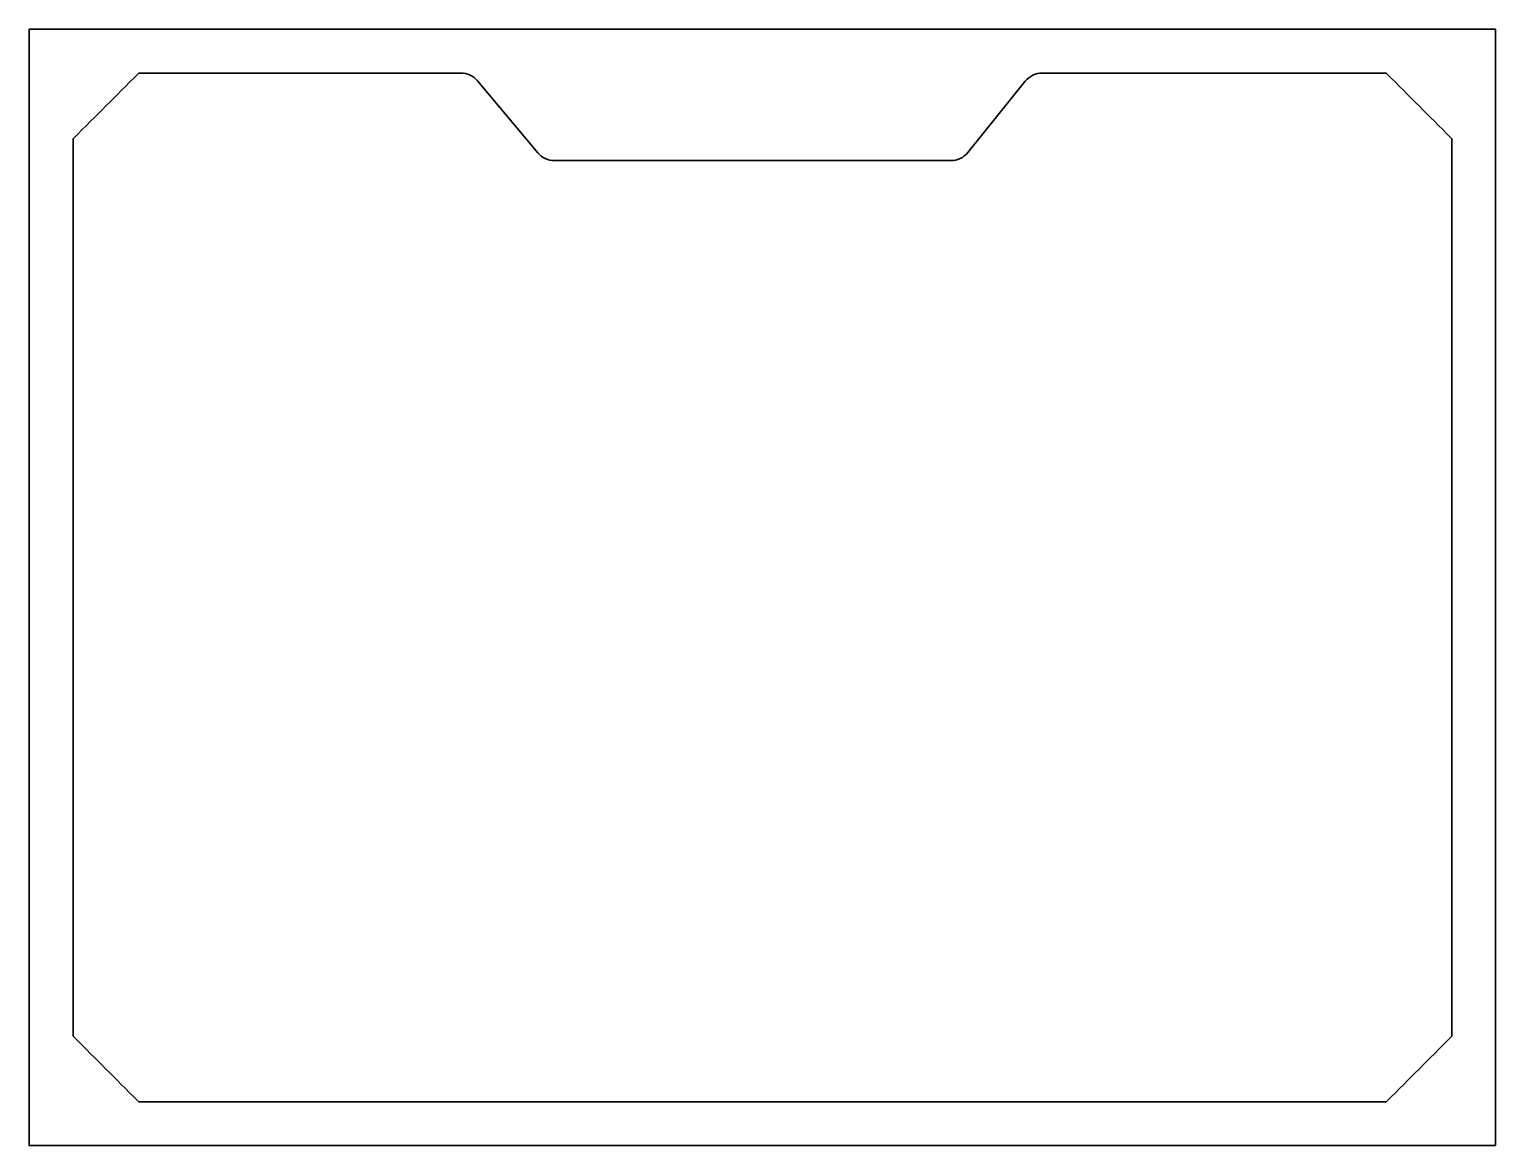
# Model space of a CAD drawing. Header units: millimetres. Extents: x -62 to 273, y 21 to 276.
import ezdxf

# ---------------------------------------------------------------- set-up
doc = ezdxf.new("R2010")
doc.units = ezdxf.units.MM
doc.header["$MEASUREMENT"] = 0
doc.layers.get('0').update_dxf_attribs({"lineweight": 0})
doc.layers.add('Safety', color=7, linetype='Continuous', lineweight=0)

msp = doc.modelspace()

# ---------------------------------------------------------------- linework, layer by layer
at = {"color": 250, "lineweight": 35, "true_color": 0x231f20}
msp.add_open_spline([(148.32, 246.11), (148.32, 246.11), (57.8, 246.11), (57.8, 246.11), (56.33, 246.11), (54.92, 246.76), (53.97, 247.9), (53.97, 247.9), (40.21, 264.32), (40.21, 264.32), (39.26, 265.45), (37.85, 266.11), (36.37, 266.11), (36.37, 266.11), (-37.2, 266.11), (-37.2, 266.11), (-43.03, 260.27), (-46.36, 256.94), (-52.2, 251.11), (-52.2, 251.11), (-52.2, 46.11), (-52.2, 46.11), (-46.36, 40.27), (-43.03, 36.94), (-37.2, 31.11), (-37.2, 31.11), (247.8, 31.11), (247.8, 31.11), (253.64, 36.94), (256.97, 40.27), (262.8, 46.11), (262.8, 46.11), (262.8, 251.11), (262.8, 251.11), (256.97, 256.94), (253.64, 260.27), (247.8, 266.11), (225.53, 266.11), (191.51, 266.11), (169.23, 266.11), (167.72, 266.11), (166.29, 265.42), (165.34, 264.25), (165.34, 264.25), (152.21, 247.97), (152.21, 247.97), (151.26, 246.79), (149.83, 246.11), (148.32, 246.11)], degree=3, knots=[0, 0, 0, 0, 1, 1, 1, 2, 2, 2, 3, 3, 3, 4, 4, 4, 5, 5, 5, 6, 6, 6, 7, 7, 7, 8, 8, 8, 9, 9, 9, 10, 10, 10, 11, 11, 11, 12, 12, 12, 13, 13, 13, 14, 14, 14, 15, 15, 15, 16, 16, 16, 16], dxfattribs=at)
at = {"layer": 'Safety', "color": 250, "lineweight": 35, "true_color": 0x231f20}
msp.add_lwpolyline([(272.8, 21.11), (-62.2, 21.11), (-62.2, 276.11), (272.8, 276.11)], close=True, dxfattribs=at)

doc.saveas('drawing.dxf')
